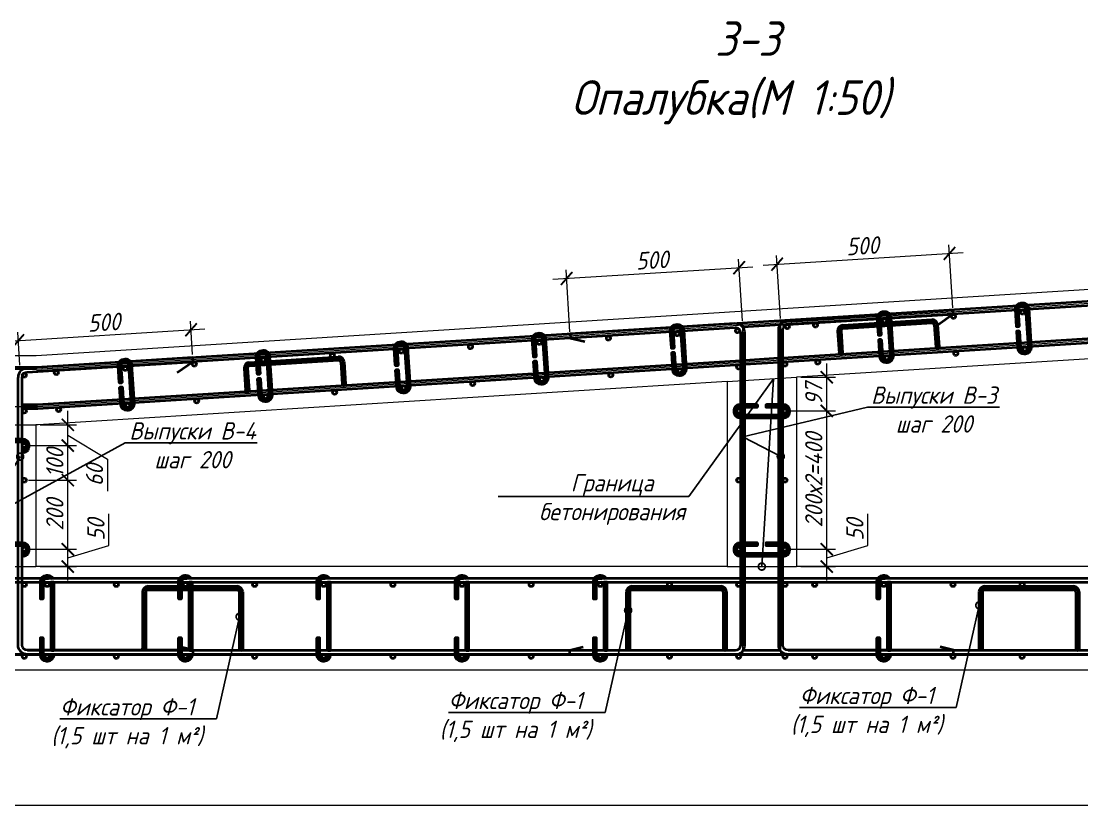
# Model space of a CAD drawing. Header units: millimetres. Extents: x 504091 to 2165846, y 135022 to 442887.
# Drawn here: x 1038949 to 1042017, y 185260 to 187553 of the extents above; entities that cross this region are included whole.
import ezdxf
from ezdxf import colors
from ezdxf.entities.mleader import LeaderData, LeaderLine
from ezdxf.math import Vec2, Vec3

# ---------------------------------------------------------------- set-up
doc = ezdxf.new("R2010")
doc.units = ezdxf.units.MM
doc.layers.get('Defpoints').update_dxf_attribs({"color": 255})
doc.layers.add('!Defpoints', color=255, linetype='Continuous', lineweight=5, plot=False)
for name, color, linetype, lineweight in [('Аннотация', 7, 'Continuous', 9), ('Арматура 12', 26, 'Continuous', 50), ('К_Арматура 8', 134, 'Continuous', 50), ('КР_Арматура 12', 174, 'Continuous', 40), ('Монолит тонкий', 204, 'Continuous', 9), ('ОПАЛУБКА', 32, 'Continuous', 30), ('Размер', 7, 'Continuous', 13), ('Размеры КР', 164, 'Continuous', 9)]:
    doc.layers.add(name, color=color, linetype=linetype, lineweight=lineweight)
doc.styles.add('GOST 2.304_new', font='isocpeur.ttf', dxfattribs={"width": 0.9, "oblique": 15})
doc.linetypes.add('зигзаг', pattern='A,0.00254,-5.08,[131,ltypeshp.shx,S=5.08,R=0,X=-5.08,Y=0],-10.16,[131,ltypeshp.shx,S=5.08,R=180,X=5.08,Y=0],-5.08', length=20.32254)
doc.dimstyles.new('SPDS 1_20', dxfattribs={"dimscale": 20, "dimtxt": 2.5, "dimasz": 1.77, "dimexe": 1.25, "dimexo": 0.625, "dimtad": 1, "dimdec": 0, "dimrnd": 0.001, "dimtxsty": 'GOST 2.304_new', "dimblk": 'ARCHTICK', "dimcen": 2.5, "dimdle": 2, "dimclrt": 256, "dimadec": 0, "dimazin": 2, "dimtfac": 0.75, "dimtdec": 0, "dimtmove": 1, "dimatfit": 3, "dimfxl": 0, "dimtolj": 1, "dimlwd": 9, "dimlwe": 9, "dimarcsym": 0})

# ---------------------------------------------------------------- blocks, each defined once
blk = doc.blocks.new('_ArchTick')
at = {"color": 0, "linetype": 'ByBlock', "const_width": 0.15}
blk.add_lwpolyline([(-0.5, -0.5), (0.5, 0.5)], dxfattribs=at)
blk = doc.blocks.new('*D1926')
at = {"layer": 'Defpoints', "color": 0, "lineweight": 20, "transparency": 16777216}
for p in [(1038251.5, 185637.5), (1046151.5, 185470.9), (1046151.5, 185285.4)]:
    blk.add_point(p, dxfattribs=at)
at = {"layer": 'Размеры КР', "color": 0, "lineweight": 9, "transparency": 16777216}
for p, q in [((1038251.5, 185625), (1038251.5, 185260.4)), ((1046151.5, 185458.4), (1046151.5, 185260.4)), ((1038211.5, 185285.4), (1046191.5, 185285.4))]:
    blk.add_line(p, q, dxfattribs=at)
at = {"layer": 'Размеры КР', "color": 0, "lineweight": 9, "transparency": 16777216, "xscale": 35.4, "yscale": 35.4, "zscale": 35.4, "rotation": 180}
blk.add_blockref('_ArchTick', (1038251.5, 185285.4), dxfattribs=at)
at = {"layer": 'Размеры КР', "color": 0, "lineweight": 9, "transparency": 16777216, "xscale": 35.4, "yscale": 35.4, "zscale": 35.4}
blk.add_blockref('_ArchTick', (1046151.5, 185285.4), dxfattribs=at)
at = {"layer": 'Размеры КР', "lineweight": 20, "transparency": 16777216, "insert": (1042201.5, 185322.9), "char_height": 50, "attachment_point": 5, "style": 'GOST 2.304_new'}
blk.add_mtext('\\A1;7900', dxfattribs=at)
blk = doc.blocks.new('_DotSmall')
at = {"color": 0, "linetype": 'ByBlock', "lineweight": 35, "const_width": 0.5}
blk.add_lwpolyline([(-0.0625, 0, 1), (0.0625, 0, 1)], format="xyb", close=True, dxfattribs=at)
blk = doc.blocks.new('*D1937')
at = {"layer": 'Defpoints', "color": 0, "lineweight": 20, "transparency": 16777216}
for p in [(1041025.9, 186839.9), (1041036.4, 186673.4), (1040537.3, 186642.2)]:
    blk.add_point(p, dxfattribs=at)
at = {"layer": 'Размеры КР', "color": 0, "lineweight": 9, "transparency": 16777216}
for p, q in [((1041035.6, 186685.9), (1041024.4, 186864.9)), ((1040487, 186806.2), (1041065.8, 186842.4)), ((1040536.6, 186654.6), (1040525.3, 186833.6))]:
    blk.add_line(p, q, dxfattribs=at)
at = {"layer": 'Размеры КР', "color": 0, "lineweight": 9, "transparency": 16777216, "xscale": 35.4, "yscale": 35.4, "zscale": 35.4}
for p, rotation in [((1041025.9, 186839.9), 3.586436136571501), ((1040526.9, 186808.7), 183.5864361365715)]:
    blk.add_blockref('_ArchTick', p, dxfattribs=dict(at, rotation=rotation))
at = {"layer": 'Размеры КР', "lineweight": 20, "transparency": 16777216, "insert": (1040774.1, 186861.7), "char_height": 50, "attachment_point": 5, "rotation": 3.5864, "style": 'GOST 2.304_new'}
blk.add_mtext('\\A1;500', dxfattribs=at)
blk = doc.blocks.new('*D1938')
at = {"layer": 'Defpoints', "color": 0, "lineweight": 20, "transparency": 16777216}
for p in [(1041634.4, 186881.1), (1041645, 186711.6), (1041146.4, 186680.3)]:
    blk.add_point(p, dxfattribs=at)
at = {"layer": 'Размеры КР', "color": 0, "lineweight": 9, "transparency": 16777216}
for p, q in [((1041644.2, 186724.1), (1041632.8, 186906.1)), ((1041095.8, 186847.4), (1041674.3, 186883.6)), ((1041145.6, 186692.8), (1041134.2, 186874.8))]:
    blk.add_line(p, q, dxfattribs=at)
at = {"layer": 'Размеры КР', "color": 0, "lineweight": 9, "transparency": 16777216, "xscale": 35.4, "yscale": 35.4, "zscale": 35.4}
for p, rotation in [((1041634.4, 186881.1), 3.586436137876712), ((1041135.7, 186849.9), 183.5864361378767)]:
    blk.add_blockref('_ArchTick', p, dxfattribs=dict(at, rotation=rotation))
at = {"layer": 'Размеры КР', "lineweight": 20, "transparency": 16777216, "insert": (1041382.7, 186902.9), "char_height": 50, "attachment_point": 5, "rotation": 3.5864, "style": 'GOST 2.304_new'}
blk.add_mtext('\\A1;500', dxfattribs=at)
blk = doc.blocks.new('*D1943')
at = {"layer": 'Defpoints', "color": 0, "lineweight": 20, "transparency": 16777216}
for p in [(1041158.4, 186025.4), (1041279.3, 186025.4), (1041191.4, 185975.4)]:
    blk.add_point(p, dxfattribs=at)
at = {"layer": 'Размеры КР', "color": 0, "lineweight": 9, "transparency": 16777216}
for p, q in [((1041398.1, 186036), (1041398.1, 186128.4)), ((1041279.3, 185935.4), (1041279.3, 186065.4)), ((1041279.3, 186000.4), (1041398.1, 186036)), ((1041170.9, 186025.4), (1041304.3, 186025.4)), ((1041203.9, 185975.4), (1041304.3, 185975.4))]:
    blk.add_line(p, q, dxfattribs=at)
at = {"layer": 'Размеры КР', "color": 0, "lineweight": 9, "transparency": 16777216, "xscale": 35.4, "yscale": 35.4, "zscale": 35.4}
for p, rotation in [((1041279.3, 186025.4), 90), ((1041279.3, 185975.4), 270)]:
    blk.add_blockref('_ArchTick', p, dxfattribs=dict(at, rotation=rotation))
at = {"layer": 'Размеры КР', "lineweight": 20, "transparency": 16777216, "insert": (1041360.6, 186082.2), "char_height": 50, "attachment_point": 5, "rotation": 90, "style": 'GOST 2.304_new'}
blk.add_mtext('\\A1;50', dxfattribs=at)
blk = doc.blocks.new('*D1944')
at = {"layer": 'Defpoints', "color": 0, "lineweight": 20, "transparency": 16777216}
for p in [(1041158.4, 186425.4), (1041279.3, 186425.4), (1041158.4, 186025.4)]:
    blk.add_point(p, dxfattribs=at)
at = {"layer": 'Размеры КР', "color": 0, "lineweight": 9, "transparency": 16777216}
for p, q in [((1041279.3, 185985.4), (1041279.3, 186465.4)), ((1041170.9, 186425.4), (1041304.3, 186425.4)), ((1041170.9, 186025.4), (1041304.3, 186025.4))]:
    blk.add_line(p, q, dxfattribs=at)
at = {"layer": 'Размеры КР', "color": 0, "lineweight": 9, "transparency": 16777216, "xscale": 35.4, "yscale": 35.4, "zscale": 35.4}
for p, rotation in [((1041279.3, 186425.4), 90), ((1041279.3, 186025.4), 270)]:
    blk.add_blockref('_ArchTick', p, dxfattribs=dict(at, rotation=rotation))
at = {"layer": 'Размеры КР', "lineweight": 20, "transparency": 16777216, "insert": (1041241.8, 186225.4), "char_height": 50, "attachment_point": 5, "rotation": 90, "style": 'GOST 2.304_new'}
blk.add_mtext('\\A1;200х2=400', dxfattribs=at)
blk = doc.blocks.new('*D1945')
at = {"layer": 'Defpoints', "color": 0, "lineweight": 20, "transparency": 16777216}
for p in [(1041191.4, 186522.8), (1041279.3, 186522.8), (1041158.4, 186425.4)]:
    blk.add_point(p, dxfattribs=at)
at = {"layer": 'Размеры КР', "color": 0, "lineweight": 9, "transparency": 16777216}
for p, q in [((1041279.3, 186385.4), (1041279.3, 186562.8)), ((1041203.9, 186522.8), (1041304.3, 186522.8)), ((1041170.9, 186425.4), (1041304.3, 186425.4))]:
    blk.add_line(p, q, dxfattribs=at)
at = {"layer": 'Размеры КР', "color": 0, "lineweight": 9, "transparency": 16777216, "xscale": 35.4, "yscale": 35.4, "zscale": 35.4}
for p, rotation in [((1041279.3, 186522.8), 90), ((1041279.3, 186425.4), 270)]:
    blk.add_blockref('_ArchTick', p, dxfattribs=dict(at, rotation=rotation))
at = {"layer": 'Размеры КР', "lineweight": 20, "transparency": 16777216, "insert": (1041241.8, 186474.1), "char_height": 50, "attachment_point": 5, "rotation": 90, "style": 'GOST 2.304_new'}
blk.add_mtext('\\A1;97', dxfattribs=at)
blk = doc.blocks.new('*D1946')
at = {"layer": 'Defpoints', "color": 0, "lineweight": 20, "transparency": 16777216}
for p in [(1038958.2, 186025.4), (1039084, 186025.4), (1038991.2, 185975.4)]:
    blk.add_point(p, dxfattribs=at)
at = {"layer": 'Размеры КР', "color": 0, "lineweight": 9, "transparency": 16777216}
for p, q in [((1039202.8, 186036), (1039202.8, 186128.4)), ((1039084, 185935.4), (1039084, 186065.4)), ((1039084, 186000.4), (1039202.8, 186036)), ((1038970.7, 186025.4), (1039109, 186025.4)), ((1039003.7, 185975.4), (1039109, 185975.4))]:
    blk.add_line(p, q, dxfattribs=at)
at = {"layer": 'Размеры КР', "color": 0, "lineweight": 9, "transparency": 16777216, "xscale": 35.4, "yscale": 35.4, "zscale": 35.4}
for p, rotation in [((1039084, 186025.4), 90), ((1039084, 185975.4), 270)]:
    blk.add_blockref('_ArchTick', p, dxfattribs=dict(at, rotation=rotation))
at = {"layer": 'Размеры КР', "lineweight": 20, "transparency": 16777216, "insert": (1039165.3, 186082.2), "char_height": 50, "attachment_point": 5, "rotation": 90, "style": 'GOST 2.304_new'}
blk.add_mtext('\\A1;50', dxfattribs=at)
blk = doc.blocks.new('*D1947')
at = {"layer": 'Defpoints', "color": 0, "lineweight": 20, "transparency": 16777216}
for p in [(1038958.2, 186225.4), (1039084, 186225.4), (1038958.2, 186025.4)]:
    blk.add_point(p, dxfattribs=at)
at = {"layer": 'Размеры КР', "color": 0, "lineweight": 9, "transparency": 16777216}
for p, q in [((1039084, 185985.4), (1039084, 186265.4)), ((1038970.7, 186225.4), (1039109, 186225.4)), ((1038970.7, 186025.4), (1039109, 186025.4))]:
    blk.add_line(p, q, dxfattribs=at)
at = {"layer": 'Размеры КР', "color": 0, "lineweight": 9, "transparency": 16777216, "xscale": 35.4, "yscale": 35.4, "zscale": 35.4}
for p, rotation in [((1039084, 186225.4), 90), ((1039084, 186025.4), 270)]:
    blk.add_blockref('_ArchTick', p, dxfattribs=dict(at, rotation=rotation))
at = {"layer": 'Размеры КР', "lineweight": 20, "transparency": 16777216, "insert": (1039046.5, 186125.4), "char_height": 50, "attachment_point": 5, "rotation": 90, "style": 'GOST 2.304_new'}
blk.add_mtext('\\A1;200', dxfattribs=at)
blk = doc.blocks.new('*D1948')
at = {"layer": 'Defpoints', "color": 0, "lineweight": 20, "transparency": 16777216}
for p in [(1038958.2, 186325.4), (1039084, 186325.4), (1038958.2, 186225.4)]:
    blk.add_point(p, dxfattribs=at)
at = {"layer": 'Размеры КР', "color": 0, "lineweight": 9, "transparency": 16777216}
for p, q in [((1039084, 186185.4), (1039084, 186365.4)), ((1038970.7, 186325.4), (1039109, 186325.4)), ((1038970.7, 186225.4), (1039109, 186225.4))]:
    blk.add_line(p, q, dxfattribs=at)
at = {"layer": 'Размеры КР', "color": 0, "lineweight": 9, "transparency": 16777216, "xscale": 35.4, "yscale": 35.4, "zscale": 35.4}
for p, rotation in [((1039084, 186325.4), 90), ((1039084, 186225.4), 270)]:
    blk.add_blockref('_ArchTick', p, dxfattribs=dict(at, rotation=rotation))
at = {"layer": 'Размеры КР', "lineweight": 20, "transparency": 16777216, "insert": (1039046.5, 186275.4), "char_height": 50, "attachment_point": 5, "rotation": 90, "style": 'GOST 2.304_new'}
blk.add_mtext('\\A1;100', dxfattribs=at)
blk = doc.blocks.new('*D1949')
at = {"layer": 'Defpoints', "color": 0, "lineweight": 20, "transparency": 16777216}
for p in [(1038991.2, 186385.4), (1039084, 186385.4), (1038958.2, 186325.4)]:
    blk.add_point(p, dxfattribs=at)
at = {"layer": 'Размеры КР', "color": 0, "lineweight": 9, "transparency": 16777216}
for p, q in [((1039084, 186285.4), (1039084, 186425.4)), ((1039003.7, 186385.4), (1039109, 186385.4)), ((1039084, 186355.4), (1039198.7, 186286.1)), ((1038970.7, 186325.4), (1039109, 186325.4)), ((1039198.7, 186286.1), (1039198.7, 186193.7))]:
    blk.add_line(p, q, dxfattribs=at)
at = {"layer": 'Размеры КР', "color": 0, "lineweight": 9, "transparency": 16777216, "xscale": 35.4, "yscale": 35.4, "zscale": 35.4}
for p, rotation in [((1039084, 186385.4), 90), ((1039084, 186325.4), 270)]:
    blk.add_blockref('_ArchTick', p, dxfattribs=dict(at, rotation=rotation))
at = {"layer": 'Размеры КР', "lineweight": 20, "transparency": 16777216, "insert": (1039161.2, 186239.9), "char_height": 50, "attachment_point": 5, "rotation": 90, "style": 'GOST 2.304_new'}
blk.add_mtext('\\A1;60', dxfattribs=at)
blk = doc.blocks.new('A$C433aea4c')
at = {"layer": 'К_Арматура 8', "ltscale": 40}
for p, q in [((98.2, 40.5), (356.2, 40.5)), ((98.2, 32.5), (356.2, 32.5)), ((83.2, 25.5), (83.2, -139.5)), ((91.2, 25.5), (91.2, -139.5)), ((363.2, 25.5), (363.2, -139.5)), ((371.2, 25.5), (371.2, -139.5))]:
    blk.add_line(p, q, dxfattribs=at)
blk.add_circle((87.2, -139.5), 4, dxfattribs=at)
for centre, radius, start, end in [((98.2, 25.5), 15, 90, 180), ((98.2, 25.5), 7, 90, 180), ((356.2, 25.5), 15, 0, 90), ((356.2, 25.5), 7, 0, 90), ((367.2, -139.5), 4, 180, 0)]:
    blk.add_arc(centre, radius, start, end, dxfattribs=at)
blk = doc.blocks.new('*D1954')
at = {"layer": 'Defpoints', "color": 0, "lineweight": 20, "transparency": 16777216}
for p in [(1039440.5, 186660.1), (1039445.7, 186576.7), (1038946.2, 186545.4)]:
    blk.add_point(p, dxfattribs=at)
at = {"layer": 'Размеры КР', "color": 0, "lineweight": 9, "transparency": 16777216}
for p, q in [((1039444.9, 186589.2), (1039438.9, 186685)), ((1038901.1, 186626.3), (1039480.4, 186662.6)), ((1038945.5, 186557.9), (1038939.5, 186653.7))]:
    blk.add_line(p, q, dxfattribs=at)
at = {"layer": 'Размеры КР', "color": 0, "lineweight": 9, "transparency": 16777216, "xscale": 35.4, "yscale": 35.4, "zscale": 35.4}
for p, rotation in [((1039440.5, 186660.1), 3.586436137885554), ((1038941, 186628.8), 183.5864361378856)]:
    blk.add_blockref('_ArchTick', p, dxfattribs=dict(at, rotation=rotation))
at = {"layer": 'Размеры КР', "lineweight": 20, "transparency": 16777216, "insert": (1039188.4, 186681.8), "char_height": 50, "attachment_point": 5, "rotation": 3.5864, "style": 'GOST 2.304_new'}
blk.add_mtext('\\A1;500', dxfattribs=at)
blk = doc.blocks.new('A$Ce55ac447')
at = {"layer": 'К_Арматура 8', "ltscale": 40}
for p, q in [((-7.2, 21.1), (250.3, 37.5)), ((-21.2, 5.1), (-17, -59.1)), ((-13.2, 5.6), (-9, -58.6)), ((-6.7, 13.1), (250.8, 29.5)), ((258.2, 23), (262.4, -41.2)), ((266.2, 23.5), (270.4, -40.7))]:
    blk.add_line(p, q, dxfattribs=at)
blk.add_circle((-13, -58.8), 4, dxfattribs=at)
for centre, radius, start, end in [((251.2, 22.6), 15, 3.6597, 93.6597), ((-6.3, 6.1), 15, 93.6597, 183.6597), ((-6.3, 6.1), 7, 93.6597, 183.6597), ((251.2, 22.6), 7, 3.6597, 93.6597), ((266.4, -40.9), 4, 183.6597, 3.6597)]:
    blk.add_arc(centre, radius, start, end, dxfattribs=at)

msp = doc.modelspace()

# ---------------------------------------------------------------- linework, layer by layer
at = {"layer": '!Defpoints', "lineweight": 20}
for p, q in [((1046013.8624, 186985.4174), (1038993.4328, 186545.3979)), ((1046011.3603, 186877.0486), (1038996.814, 186437.3979)), ((1038993.4328, 186545.3979), (1037211.2412, 186545.3979)), ((1038996.814, 186437.3979), (1037211.2412, 186437.3979))]:
    msp.add_line(p, q, dxfattribs=at)
for points in [[(1041036.3603, 185721.3877), (1041036.3603, 186679.4543)], [(1041146.3603, 185721.3877), (1041146.3603, 186686.3487)]]:
    msp.add_lwpolyline(points, dxfattribs=at)
at = {"layer": 'Арматура 12', "lineweight": 53, "ltscale": 20}
for points in [[(1041856.5451, 186721.1063, 0.410693838), (1041845.4093, 186730.7224), (1041841.5716, 186730.4819, 0.414213562), (1041831.749, 186719.3456), (1041834.8088, 186670.5258), (1041828.8206, 186670.1505), (1041825.7607, 186718.9703, -0.414213562), (1041841.1963, 186736.4701), (1041845.034, 186736.7107, -0.420495668), (1041862.5687, 186720.9189, -0.420495668)], [(1041457.3285, 186696.0846, 0.410693838), (1041446.1927, 186705.7007), (1041442.355, 186705.4602, 0.414213562), (1041432.5323, 186694.3239), (1041435.5922, 186645.5041), (1041429.604, 186645.1288), (1041426.5441, 186693.9486, -0.414213562), (1041441.9796, 186711.4484), (1041445.8174, 186711.689, -0.420495668), (1041463.352, 186695.8972, -0.420495668)], [(1040858.5036, 186658.552, 0.410693838), (1040847.3678, 186668.1682), (1040843.53, 186667.9276, 0.414213562), (1040833.7074, 186656.7914), (1040836.7673, 186607.9716), (1040830.779, 186607.5962), (1040827.7192, 186656.416, -0.414213562), (1040843.1547, 186673.9159), (1040846.9924, 186674.1564, -0.420495668), (1040864.5271, 186658.3647, -0.420495668)], [(1040459.287, 186633.5303, 0.410693838), (1040448.1511, 186643.1465), (1040444.3134, 186642.9059, 0.414213562), (1040434.4908, 186631.7697), (1040437.5507, 186582.9499), (1040431.5624, 186582.5745), (1040428.5025, 186631.3943, -0.414213562), (1040443.9381, 186648.8942), (1040447.7758, 186649.1347, -0.420495668), (1040465.3105, 186633.343, -0.420495668)], [(1041869.457, 186611.0166), (1041869.5669, 186609.2639, -0.414213562), (1041854.1313, 186591.7641), (1041850.2936, 186591.5236, -0.414213562), (1041832.7937, 186606.9591), (1041829.733, 186655.7932), (1041835.7212, 186656.1685), (1041838.782, 186607.3344, 0.414213562), (1041849.9183, 186597.5118), (1041853.756, 186597.7524, 0.414213562), (1041863.5786, 186608.8886), (1041863.4688, 186610.6413)], [(1040060.0703, 186608.5086, 0.410693838), (1040048.9345, 186618.1248), (1040045.0968, 186617.8842, 0.414213562), (1040035.2742, 186606.748), (1040038.334, 186557.9282), (1040032.3458, 186557.5528), (1040029.2859, 186606.3726, -0.414213562), (1040044.7214, 186623.8725), (1040048.5592, 186624.113, -0.420495668), (1040066.0938, 186608.3213, -0.420495668)], [(1041470.2404, 186585.9949), (1041470.3502, 186584.2422, -0.414213562), (1041454.9147, 186566.7424), (1041451.077, 186566.5019, -0.414213562), (1041433.5771, 186581.9374), (1041430.5163, 186630.7715), (1041436.5046, 186631.1468), (1041439.5654, 186582.3127, 0.414213562), (1041450.7016, 186572.4901), (1041454.5394, 186572.7307, 0.414213562), (1041464.362, 186583.8669), (1041464.2521, 186585.6196)], [(1039660.8537, 186583.4869, 0.410693838), (1039649.7179, 186593.1031), (1039645.8801, 186592.8625, 0.414213562), (1039636.0575, 186581.7263), (1039639.1174, 186532.9065), (1039633.1292, 186532.5311), (1039630.0693, 186581.3509, -0.414213562), (1039645.5048, 186598.8508), (1039649.3426, 186599.0913, -0.420495668), (1039666.8772, 186583.2996, -0.420495668)], [(1040871.4154, 186548.4624), (1040871.5253, 186546.7097, -0.414213562), (1040856.0898, 186529.2099), (1040852.252, 186528.9693, -0.414213562), (1040834.7522, 186544.4049), (1040831.6914, 186593.2389), (1040837.6797, 186593.6143), (1040840.7404, 186544.7802, 0.414213562), (1040851.8767, 186534.9576), (1040855.7144, 186535.1981, 0.414213562), (1040865.5371, 186546.3344), (1040865.4272, 186548.0871)], [(1039261.6371, 186558.4652, 0.410693838), (1039250.5013, 186568.0814), (1039246.6635, 186567.8408, 0.414213562), (1039236.8409, 186556.7046), (1039239.9008, 186507.8848), (1039233.9125, 186507.5094), (1039230.8527, 186556.3292, -0.414213562), (1039246.2882, 186573.8291), (1039250.1259, 186574.0696, -0.420495668), (1039267.6606, 186558.2779, -0.420495668)], [(1040472.1988, 186523.4407), (1040472.3087, 186521.688, -0.414213562), (1040456.8731, 186504.1882), (1040453.0354, 186503.9476, -0.414213562), (1040435.5356, 186519.3832), (1040432.4748, 186568.2172), (1040438.463, 186568.5926), (1040441.5238, 186519.7585, 0.414213562), (1040452.6601, 186509.9359), (1040456.4978, 186510.1764, 0.414213562), (1040466.3204, 186521.3127), (1040466.2106, 186523.0654)], [(1040072.9822, 186498.419), (1040073.092, 186496.6663, -0.414213562), (1040057.6565, 186479.1665), (1040053.8188, 186478.9259, -0.414213562), (1040036.3189, 186494.3615), (1040033.2582, 186543.1955), (1040039.2464, 186543.5709), (1040042.3072, 186494.7368, 0.414213562), (1040053.4434, 186484.9142), (1040057.2812, 186485.1547, 0.414213562), (1040067.1038, 186496.291), (1040066.9939, 186498.0437)], [(1039274.5489, 186448.3756), (1039274.6588, 186446.6229, -0.414213562), (1039259.2233, 186429.1231), (1039255.3855, 186428.8825, -0.414213562), (1039237.8857, 186444.3181), (1039234.8249, 186493.1521), (1039240.8132, 186493.5275), (1039243.8739, 186444.6934, 0.414213562), (1039255.0102, 186434.8708), (1039258.8479, 186435.1113, 0.414213562), (1039268.6705, 186446.2476), (1039268.5607, 186448.0003)], [(1039673.7656, 186473.3973), (1039673.8754, 186471.6446, -0.414213562), (1039658.4399, 186454.1448), (1039654.6021, 186453.9042, -0.414213562), (1039637.1023, 186469.3398), (1039634.0415, 186518.1738), (1039640.0298, 186518.5492), (1039643.0906, 186469.7151, 0.414213562), (1039654.2268, 186459.8925), (1039658.0646, 186460.133, 0.414213562), (1039667.8872, 186471.2693), (1039667.7773, 186473.022)], [(1041030.3603, 186406.3332), (1041028.8603, 186406.3332, -0.414213562), (1041012.3603, 186422.8332), (1041012.3603, 186426.6785, -0.414213562), (1041028.8603, 186443.1785), (1041077.7902, 186443.1785), (1041077.7902, 186437.1785), (1041028.8603, 186437.1785, 0.414213562), (1041018.3603, 186426.6785), (1041018.3603, 186422.8332, 0.414213562), (1041028.8603, 186412.3332), (1041030.3603, 186412.3332)], [(1041152.3603, 186412.4389, 0.460305877), (1041164.3603, 186422.8332), (1041164.3603, 186426.6785, 0.414213562), (1041153.8603, 186437.1785), (1041104.9447, 186437.1785), (1041104.9447, 186443.1785), (1041153.8603, 186443.1785, -0.414213562), (1041170.3603, 186426.6785), (1041170.3603, 186422.8332, -0.441038441), (1041152.3603, 186406.3845, -0.242110317)], [(1038952.2412, 186312.4389, 0.460305877), (1038964.2412, 186322.8332), (1038964.2412, 186326.6785, 0.414213562), (1038953.7412, 186337.1785), (1038904.8256, 186337.1785), (1038904.8256, 186343.1785), (1038953.7412, 186343.1785, -0.414213562), (1038970.2412, 186326.6785), (1038970.2412, 186322.8332, -0.441038441), (1038952.2412, 186306.3845, -0.242110317)], [(1038952.2412, 186012.4389, 0.460305877), (1038964.2412, 186022.8332), (1038964.2412, 186026.6785, 0.414213562), (1038953.7412, 186037.1785), (1038904.8256, 186037.1785), (1038904.8256, 186043.1785), (1038953.7412, 186043.1785, -0.414213562), (1038970.2412, 186026.6785), (1038970.2412, 186022.8332, -0.441038441), (1038952.2412, 186006.3845, -0.242110317)], [(1041030.3603, 186006.3332), (1041028.8603, 186006.3332, -0.414213562), (1041012.3603, 186022.8332), (1041012.3603, 186026.6785, -0.414213562), (1041028.8603, 186043.1785), (1041077.7902, 186043.1785), (1041077.7902, 186037.1785), (1041028.8603, 186037.1785, 0.414213562), (1041018.3603, 186026.6785), (1041018.3603, 186022.8332, 0.414213562), (1041028.8603, 186012.3332), (1041030.3603, 186012.3332)], [(1041152.3603, 186012.4389, 0.460305877), (1041164.3603, 186022.8332), (1041164.3603, 186026.6785, 0.414213562), (1041153.8603, 186037.1785), (1041104.9447, 186037.1785), (1041104.9447, 186043.1785), (1041153.8603, 186043.1785, -0.414213562), (1041170.3603, 186026.6785), (1041170.3603, 186022.8332, -0.441038441), (1041152.3603, 186006.3845, -0.242110317)], [(1039030.1853, 185941.3927, 0.106610568), (1039025.8731, 185942.2966), (1039022.0278, 185942.2966, 0.414213562), (1039011.5278, 185931.7966), (1039011.5278, 185882.8809), (1039005.5278, 185882.8809), (1039005.5278, 185931.7966, -0.414213562), (1039022.0278, 185948.2966), (1039025.8731, 185948.2966, -0.242110317), (1039039.3067, 185941.3927, -0.242110317)], [(1039430.1853, 185941.3927, 0.106610568), (1039425.8731, 185942.2966), (1039422.0278, 185942.2966, 0.414213562), (1039411.5278, 185931.7966), (1039411.5278, 185882.8809), (1039405.5278, 185882.8809), (1039405.5278, 185931.7966, -0.414213562), (1039422.0278, 185948.2966), (1039425.8731, 185948.2966, -0.242110317), (1039439.3067, 185941.3927, -0.242110317)], [(1039830.1853, 185941.3927, 0.106610568), (1039825.8731, 185942.2966), (1039822.0278, 185942.2966, 0.414213562), (1039811.5278, 185931.7966), (1039811.5278, 185882.8809), (1039805.5278, 185882.8809), (1039805.5278, 185931.7966, -0.414213562), (1039822.0278, 185948.2966), (1039825.8731, 185948.2966, -0.242110317), (1039839.3067, 185941.3927, -0.242110317)], [(1040230.1853, 185941.3927, 0.106610568), (1040225.8731, 185942.2966), (1040222.0278, 185942.2966, 0.414213562), (1040211.5278, 185931.7966), (1040211.5278, 185882.8809), (1040205.5278, 185882.8809), (1040205.5278, 185931.7966, -0.414213562), (1040222.0278, 185948.2966), (1040225.8731, 185948.2966, -0.242110317), (1040239.3067, 185941.3927, -0.242110317)], [(1040630.1853, 185941.3927, 0.106610568), (1040625.8731, 185942.2966), (1040622.0278, 185942.2966, 0.414213562), (1040611.5278, 185931.7966), (1040611.5278, 185882.8809), (1040605.5278, 185882.8809), (1040605.5278, 185931.7966, -0.414213562), (1040622.0278, 185948.2966), (1040625.8731, 185948.2966, -0.242110317), (1040639.3067, 185941.3927, -0.242110317)], [(1041450.1788, 185941.3877, 0.106610568), (1041445.8665, 185942.2916), (1041442.0213, 185942.2916, 0.414213562), (1041431.5213, 185931.7916), (1041431.5213, 185882.8759), (1041425.5213, 185882.8759), (1041425.5213, 185931.7916, -0.414213562), (1041442.0213, 185948.2916), (1041445.8665, 185948.2916, -0.242110317), (1041459.3002, 185941.3877, -0.242110317)], [(1039042.3731, 185721.3927), (1039042.3731, 185719.6366, -0.414213562), (1039025.8731, 185703.1366), (1039022.0278, 185703.1366, -0.414213562), (1039005.5278, 185719.6366), (1039005.5278, 185768.5664), (1039011.5278, 185768.5664), (1039011.5278, 185719.6366, 0.414213562), (1039022.0278, 185709.1366), (1039025.8731, 185709.1366, 0.414213562), (1039036.3731, 185719.6366), (1039036.3731, 185721.3927)], [(1039442.3731, 185721.3927), (1039442.3731, 185719.6366, -0.414213562), (1039425.8731, 185703.1366), (1039422.0278, 185703.1366, -0.414213562), (1039405.5278, 185719.6366), (1039405.5278, 185768.5664), (1039411.5278, 185768.5664), (1039411.5278, 185719.6366, 0.414213562), (1039422.0278, 185709.1366), (1039425.8731, 185709.1366, 0.414213562), (1039436.3731, 185719.6366), (1039436.3731, 185721.3927)], [(1039842.3731, 185721.3927), (1039842.3731, 185719.6366, -0.414213562), (1039825.8731, 185703.1366), (1039822.0278, 185703.1366, -0.414213562), (1039805.5278, 185719.6366), (1039805.5278, 185768.5664), (1039811.5278, 185768.5664), (1039811.5278, 185719.6366, 0.414213562), (1039822.0278, 185709.1366), (1039825.8731, 185709.1366, 0.414213562), (1039836.3731, 185719.6366), (1039836.3731, 185721.3927)], [(1040242.3731, 185721.3927), (1040242.3731, 185719.6366, -0.414213562), (1040225.8731, 185703.1366), (1040222.0278, 185703.1366, -0.414213562), (1040205.5278, 185719.6366), (1040205.5278, 185768.5664), (1040211.5278, 185768.5664), (1040211.5278, 185719.6366, 0.414213562), (1040222.0278, 185709.1366), (1040225.8731, 185709.1366, 0.414213562), (1040236.3731, 185719.6366), (1040236.3731, 185721.3927)], [(1040642.3731, 185721.3927), (1040642.3731, 185719.6366, -0.414213562), (1040625.8731, 185703.1366), (1040622.0278, 185703.1366, -0.414213562), (1040605.5278, 185719.6366), (1040605.5278, 185768.5664), (1040611.5278, 185768.5664), (1040611.5278, 185719.6366, 0.414213562), (1040622.0278, 185709.1366), (1040625.8731, 185709.1366, 0.414213562), (1040636.3731, 185719.6366), (1040636.3731, 185721.3927)], [(1041462.3665, 185721.3877), (1041462.3665, 185719.6316, -0.414213562), (1041445.8665, 185703.1316), (1041442.0213, 185703.1316, -0.414213562), (1041425.5213, 185719.6316), (1041425.5213, 185768.5614), (1041431.5213, 185768.5614), (1041431.5213, 185719.6316, 0.414213562), (1041442.0213, 185709.1316), (1041445.8665, 185709.1316, 0.414213562), (1041456.3665, 185719.6316), (1041456.3665, 185721.3877)]]:
    msp.add_lwpolyline(points, format="xyb", dxfattribs=at)
for points in [[(1041863.5786, 186608.8886), (1041856.5451, 186721.1063)], [(1041862.5252, 186721.6124), (1041869.5669, 186609.2639)], [(1041464.362, 186583.8669), (1041457.3285, 186696.0846)], [(1041463.3086, 186696.5907), (1041470.3502, 186584.2422)], [(1040865.5371, 186546.3344), (1040858.5036, 186658.552)], [(1040864.4836, 186659.0582), (1040871.5253, 186546.7097)], [(1040466.3204, 186521.3127), (1040459.287, 186633.5303)], [(1040465.267, 186634.0365), (1040472.3087, 186521.688)], [(1039667.8872, 186471.2693), (1039660.8537, 186583.4869)], [(1039666.8338, 186583.9931), (1039673.8754, 186471.6446)], [(1040067.1038, 186496.291), (1040060.0703, 186608.5086)], [(1040066.0504, 186609.0148), (1040073.092, 186496.6663)], [(1039268.6705, 186446.2476), (1039261.6371, 186558.4652)], [(1039267.6171, 186558.9714), (1039274.6588, 186446.6229)]]:
    msp.add_lwpolyline(points, dxfattribs=at)
for points in [[(1041042.3603, 186412.3332), (1041140.3603, 186412.3332), (1041140.3603, 186406.3332), (1041042.3603, 186406.3332)], [(1041042.3603, 186012.3332), (1041140.3603, 186012.3332), (1041140.3603, 186006.3332), (1041042.3603, 186006.3332)], [(1039036.3731, 185733.3927), (1039036.3731, 185929.3927), (1039042.3731, 185929.3927), (1039042.3731, 185733.3927)], [(1039436.3731, 185733.3927), (1039436.3731, 185929.3927), (1039442.3731, 185929.3927), (1039442.3731, 185733.3927)], [(1039836.3731, 185733.3927), (1039836.3731, 185929.3927), (1039842.3731, 185929.3927), (1039842.3731, 185733.3927)], [(1040236.3731, 185733.3927), (1040236.3731, 185929.3927), (1040242.3731, 185929.3927), (1040242.3731, 185733.3927)], [(1040636.3731, 185733.3927), (1040636.3731, 185929.3927), (1040642.3731, 185929.3927), (1040642.3731, 185733.3927)], [(1041456.3665, 185733.3877), (1041456.3665, 185929.3877), (1041462.3665, 185929.3877), (1041462.3665, 185733.3877)]]:
    msp.add_lwpolyline(points, close=True, dxfattribs=at)
at = {"layer": 'КР_Арматура 12', "ltscale": 12}
for p, q in [((1045990.6488, 186989.9742), (1038993.2449, 186551.3979)), ((1043634.4556, 186830.2715), (1041036.8616, 186667.4621)), ((1043634.4556, 186830.2715), (1041036.8616, 186667.4621)), ((1043650.394, 186735.0821), (1041152.3603, 186578.5129)), ((1041645.3622, 186705.6011), (1041600.7748, 186673.9071)), ((1041645.3622, 186705.6011), (1041644.6116, 186717.5776)), ((1041014.4556, 186666.0578), (1038993.6206, 186539.3979)), ((1041014.4556, 186666.0578), (1038993.9956, 186539.4214)), ((1040536.9697, 186648.154), (1040537.7203, 186636.1775)), ((1040537.7203, 186636.1775), (1040579.6073, 186626.4601)), ((1041030.394, 186570.8684), (1038996.6261, 186443.3979)), ((1039446.2412, 186567.7931), (1039400.6557, 186536.0366)), ((1041140.3603, 186577.7607), (1041042.391, 186571.6203)), ((1038993.2449, 186551.3979), (1037211.2412, 186551.3979)), ((1038993.6206, 186539.3979), (1038993.2011, 186539.3979)), ((1038996.6261, 186443.3979), (1038952.2412, 186443.3979)), ((1041030.3675, 185941.3877), (1037122.6409, 185941.3877)), ((1041140.3603, 185941.3877), (1041042.3675, 185941.3877)), ((1045991.3603, 185941.3877), (1041152.3603, 185941.3877)), ((1041030.367, 185929.3877), (1037116.4028, 185929.3877)), ((1041140.3603, 185929.3877), (1041042.367, 185929.3877)), ((1045991.3603, 185929.3877), (1041152.3603, 185929.3877)), ((1039446.2412, 185733.3877), (1039407.6634, 185743.6514)), ((1040536.3603, 185733.3877), (1040574.9381, 185743.6514)), ((1041646.3603, 185733.3877), (1041607.7824, 185743.6514)), ((1045991.3603, 185721.3877), (1037116.4028, 185721.3877))]:
    msp.add_line(p, q, dxfattribs=at)
for points in [[(1041140.3603, 186660.612, -0.395996471), (1041165.6713, 186687.5591), (1041645.6096, 186717.6402)], [(1041152.3603, 186660.612, -0.395996471), (1041166.422, 186675.5826), (1041646.3603, 186705.6637)], [(1041042.394, 186541.943), (1041042.394, 186651.0872, 0.432668378), (1041013.705, 186678.0343), (1040536.9697, 186648.154)], [(1040536.3603, 185733.3877), (1041015.3603, 185733.3877, 0.414213562), (1041030.3603, 185748.3877), (1041030.394, 186651.0872)], [(1041030.394, 186541.1909), (1041030.394, 186651.0872, 0.432668378), (1041014.4556, 186666.0578), (1040537.7203, 186636.1775)], [(1041015.3607, 185721.3877, 0.414208834), (1041042.3603, 185748.3877), (1041042.394, 186651.0872)], [(1041167.3598, 185721.3877, -0.414208834), (1041140.3603, 185748.3877), (1041140.3603, 186660.6121)], [(1041646.3603, 185721.3877), (1041167.3603, 185721.3877, -0.414213562), (1041140.3603, 185748.3877), (1041140.3603, 186660.6121)], [(1041646.3603, 185733.3877), (1041167.3603, 185733.3877, -0.414213562), (1041152.3603, 185748.3877), (1041152.3603, 186660.6121)], [(1038952.2412, 186522.7414, -0.395996471), (1038966.3029, 186537.712), (1039446.2412, 186567.7931), (1039445.4906, 186579.7696), (1038965.5522, 186549.6885, 0.395996471), (1038940.2412, 186522.7414, -0.395996471)], [(1038967.2408, 185721.3877, -0.414208834), (1038940.2412, 185748.3877), (1038940.2412, 186522.7414)], [(1039446.2412, 185721.3877), (1038967.2412, 185721.3877, -0.414213562), (1038940.2412, 185748.3877), (1038940.2412, 186522.7414)], [(1039446.2412, 185733.3877), (1038967.2412, 185733.3877, -0.414213562), (1038952.2412, 185748.3877), (1038952.2412, 186522.7414)], [(1037520.2097, 185721.3877), (1045835.3603, 185721.3877, 0.000004021), (1045835.3607, 185721.3877, 0.000004021)]]:
    msp.add_lwpolyline(points, format="xyb", dxfattribs=at)
for points in [[(1043650.394, 186723.0586), (1041152.3603, 186566.4893)], [(1041030.3603, 185748.3876), (1041030.394, 186651.0872)], [(1041042.3603, 185748.3875), (1041042.394, 186651.0872)], [(1041030.394, 186558.8448), (1038997.0018, 186431.3979), (1038952.2412, 186431.3979)], [(1041140.3603, 186565.7372), (1041042.3905, 186559.5968)], [(1038967.2412, 185733.3877), (1041015.3603, 185733.3877)], [(1039446.2412, 185721.3877), (1039446.2412, 185733.3877)], [(1040536.3603, 185721.3877), (1040536.3603, 185733.3877)], [(1041037.8102, 185733.3877), (1041144.9103, 185733.3877)], [(1041167.3603, 185733.3877), (1043635.3603, 185733.3877)], [(1041646.3603, 185721.3877), (1041646.3603, 185733.3877)]]:
    msp.add_lwpolyline(points, dxfattribs=at)
for centre in [(1041845.5037, 186711.153), (1041165.2225, 186669.2331), (1041246.6787, 186673.6204), (1041446.2871, 186686.1313), (1041645.8954, 186698.6421), (1040847.4621, 186648.5987), (1041021.1532, 186657.2858), (1040248.6372, 186611.0662), (1040448.2455, 186623.577), (1040647.8538, 186636.0879), (1039849.4206, 186586.0445), (1040049.0289, 186598.5553), (1041452.9817, 186579.32), (1041652.59, 186591.8309), (1041852.1983, 186604.3417), (1039250.5956, 186548.5119), (1039450.2039, 186561.0228), (1039649.8122, 186573.5336), (1041024.3611, 186552.4667), (1041158.31, 186560.8622), (1041253.3734, 186566.8092), (1038958.2216, 186528.9737), (1039050.9873, 186536.0011), (1040454.9401, 186516.7658), (1040654.5484, 186529.2766), (1040854.1567, 186541.7875), (1040055.7235, 186491.7441), (1040255.3318, 186504.2549), (1039456.8985, 186454.2115), (1039656.5069, 186466.7224), (1039856.1152, 186479.2332), (1038958.2216, 186425.3979), (1039057.6819, 186429.1898), (1039257.2902, 186441.7007), (1041024.3603, 186425.3979), (1041158.3603, 186425.3979), (1038958.2412, 186325.3979), (1038958.2412, 186225.3979), (1041024.3603, 186225.3979), (1041158.3603, 186225.3979), (1038958.2412, 186025.3979), (1041024.3603, 186025.3979), (1041158.3603, 186025.3979), (1038958.2412, 185923.3927), (1039024.3668, 185923.3927), (1039224.3668, 185923.3927), (1039424.3668, 185923.3927), (1039624.3668, 185923.3927), (1039824.3668, 185923.3927), (1040024.3668, 185923.3927), (1040224.3668, 185923.3927), (1040424.3668, 185923.3927), (1040624.3668, 185923.3927), (1040824.3668, 185923.3927), (1041024.3668, 185923.3927), (1041158.3603, 185923.3877), (1041244.3603, 185923.3877), (1041444.3603, 185923.3877), (1041644.3603, 185923.3877), (1041844.3603, 185923.3877), (1038958.2412, 185715.3927), (1039024.3668, 185715.3927), (1039224.3668, 185715.3927), (1039424.3668, 185715.3927), (1039624.3668, 185715.3927), (1039824.3668, 185715.3927), (1040024.3668, 185715.3927), (1040224.3668, 185715.3927), (1040424.3668, 185715.3927), (1040624.3668, 185715.3927), (1040824.3668, 185715.3927), (1041024.3668, 185715.3927), (1041158.3603, 185715.3877), (1041244.3603, 185715.3877), (1041444.3603, 185715.3877), (1041644.3603, 185715.3877), (1041844.3603, 185715.3877)]:
    msp.add_circle(centre, 6, dxfattribs=at)
at = {"layer": 'Монолит тонкий', "lineweight": 15, "ltscale": 100}
for p, q in [((1046011.3603, 187025.3391), (1038992.1804, 186585.3979)), ((1043611.3603, 186674.5218), (1041191.3603, 186522.8435)), ((1038992.1804, 186585.3979), (1037191.2412, 186585.3979)), ((1041191.3603, 186522.8435), (1041191.3603, 185975.3979)), ((1040991.3603, 186510.3081), (1038998.442, 186385.3979)), ((1040991.3603, 186510.3081), (1040991.3603, 185975.3979)), ((1038998.442, 186385.3979), (1038991.2412, 186385.3979)), ((1038991.2412, 186385.3979), (1038991.2412, 185975.3979)), ((1040991.3603, 185975.3979), (1038991.2412, 185975.3979)), ((1043611.3603, 185975.3979), (1041191.3603, 185975.3979)), ((1046011.3603, 185675.3979), (1036891.2412, 185675.3979))]:
    msp.add_line(p, q, dxfattribs=at)
at = {"layer": 'Размеры КР', "linetype": 'зигзаг', "lineweight": 20}
for p, q in [((1040991.3603, 186510.3081), (1041191.3603, 186522.8435)), ((1038791.2412, 186385.3979), (1038991.2412, 186385.3979)), ((1038791.2412, 185975.3979), (1038991.2412, 185975.3979)), ((1040991.3603, 185975.3979), (1041191.3603, 185975.3979))]:
    msp.add_line(p, q, dxfattribs=at)
at = {"layer": 'Размеры КР', "lineweight": 20}
msp.add_line((1037525.4349, 185721.3877), (1045862.3603, 185721.3877), dxfattribs=at)

# ---------------------------------------------------------------- block references
at = {"layer": 'ОПАЛУБКА', "ltscale": 50}
for p in [(1039217.7748, 185876.9613), (1040617.2921, 185876.9419), (1041637.2856, 185876.9369)]:
    msp.add_blockref('A$C433aea4c', p, dxfattribs=at)
at = {"layer": 'Размеры КР', "lineweight": 20}
for p in [(1041332.9432, 186651.4236), (1039616.194, 186543.857)]:
    msp.add_blockref('A$Ce55ac447', p, dxfattribs=at)

# ---------------------------------------------------------------- texts
at = {"layer": 'Аннотация', "lineweight": 9, "insert": (1038951.6761, 187552.3891), "char_height": 100, "attachment_point": 1, "line_spacing_factor": 1.022766, "style": 'GOST 2.304_new'}
msp.add_mtext_dynamic_manual_height_columns('\\pi2004.70236;3-3\\P\\pi1588.33049;Опалубка(М 1:50)', width=3627.138647, gutter_width=1000, heights=[793.4837], dxfattribs=at)

# ---------------------------------------------------------------- dimensions: what is measured, and where the dimension line sits
at = {"layer": 'Размеры КР', "lineweight": 20}
for p1, p2, distance, picture, middle in [((1041146.3603, 186680.337), (1041644.9869, 186711.5894), 169.8861, '*D1938', (1041382.7007, 186902.9431)), ((1040537.345, 186642.1657), (1041036.3603, 186673.4425), 166.8251, '*D1937', (1040774.0712, 186861.7291)), ((1038946.2412, 186545.3979), (1039445.6829, 186576.7014), 83.5342, '*D1954', (1039188.3908, 186681.8469))]:
    dim = msp.add_aligned_dim(p1=p1, p2=p2, distance=distance, dimstyle='SPDS 1_20', dxfattribs=at)
    dim.commit()
    dim.dimension.update_dxf_attribs({"geometry": picture, "text_midpoint": middle})
for base, p1, p2, picture, middle in [((1041279.3323, 186522.8435), (1041158.3603, 186425.3979), (1041191.3603, 186522.8435), '*D1945', (1041241.8323, 186474.1207)), ((1039084.0006, 186225.3979), (1038958.2412, 186025.3979), (1038958.2412, 186225.3979), '*D1947', (1039046.5006, 186125.3979)), ((1039084.0006, 186025.3979), (1038991.2412, 185975.3979), (1038958.2412, 186025.3979), '*D1946', (1039165.2506, 186048.5229)), ((1041279.3323, 186025.3979), (1041191.3603, 185975.3979), (1041158.3603, 186025.3979), '*D1943', (1041360.5823, 186048.5229))]:
    dim = msp.add_linear_dim(base=base, p1=p1, p2=p2, angle=90, dimstyle='SPDS 1_20', dxfattribs=at)
    dim.commit()
    dim.dimension.update_dxf_attribs({"geometry": picture, "text_midpoint": middle})
dim = msp.add_linear_dim(base=(1041279.3323, 186425.3979), p1=(1041158.3603, 186025.3979), p2=(1041158.3603, 186425.3979), angle=90, text='200х2=<>', dimstyle='SPDS 1_20', dxfattribs=at)
dim.commit()
dim.dimension.update_dxf_attribs({"geometry": '*D1944', "text_midpoint": (1041279.3323, 186225.3979), "dimtype": 160})
for base, p1, p2, picture, middle in [((1039084.0006, 186385.3979), (1038958.2412, 186325.3979), (1038991.2412, 186385.3979), '*D1949', (1039198.6525, 186273.6106)), ((1039084.0006, 186325.3979), (1038958.2412, 186225.3979), (1038958.2412, 186325.3979), '*D1948', (1039084.0006, 186275.3979))]:
    dim = msp.add_linear_dim(base=base, p1=p1, p2=p2, angle=90, dimstyle='SPDS 1_20', dxfattribs=at)
    dim.commit()
    dim.dimension.update_dxf_attribs({"geometry": picture, "text_midpoint": middle, "dimtype": 160})
dim = msp.add_linear_dim(base=(1046151.5111, 185285.4442), p1=(1038251.5111, 185637.5175), p2=(1046151.5111, 185470.9225), dimstyle='SPDS 1_20', dxfattribs=at)
dim.commit()
dim.dimension.update_dxf_attribs({"geometry": '*D1926', "text_midpoint": (1042201.5111, 185322.9442)})

# ---------------------------------------------------------------- leaders
at = {"layer": 'Размер', "ltscale": 20}
ml = msp.add_multileader_mtext('Standard', dxfattribs=at)
ml.set_content('\\A1;Граница бетонирования', color=256, style='GOST 2.304_new')
ml.set_leader_properties()
ml.set_arrow_properties(name='DOTSMALL')
ml.build(insert=Vec2(0, 0))
ml.multileader.update_dxf_attribs({"text_left_attachment_type": 6, "text_right_attachment_type": 6, "arrow_head_size": 40})
ctx = ml.context
ctx.base_point, ctx.char_height, ctx.arrow_head_size, ctx.landing_gap_size, ctx.plane_origin = Vec3(1040444.79, 186177.7715), 50, 40, 0, Vec3(1019931.5756, 332351.5949)
ctx.left_attachment, ctx.right_attachment, ctx.text_align_type = 6, 6, 1
notes = []
notes.append((ctx, [(0, (1, 1, 0), (1040880.1874, 186177.7715), (-1, 0), 8, [(0, [(1041091.3603, 185975.3979), (1041125.0605, 186518.688)], 0, [])])]))
ctx.mtext.insert, ctx.mtext.rotation, ctx.mtext.width, ctx.mtext.alignment, ctx.mtext.flow_direction = Vec3(1040658.4887, 186242.7715), 6.283185307, 537.489827, 2, 5
ml = msp.add_multileader_mtext('Standard', dxfattribs=at)
ml.set_content('\\A1;Выпуски В-3\\Pшаг 200', color=256, style='GOST 2.304_new')
ml.set_leader_properties()
ml.set_arrow_properties(name='DOTSMALL')
ml.build(insert=Vec2(0, 0))
ml.multileader.update_dxf_attribs({"text_left_attachment_type": 6, "text_right_attachment_type": 6, "arrow_head_size": 40})
ctx = ml.context
ctx.base_point, ctx.char_height, ctx.arrow_head_size, ctx.landing_gap_size, ctx.plane_origin = Vec3(1041405.09, 186436.1801), 50, 40, 0, Vec3(1019648.0974, 332518.717)
ctx.left_attachment, ctx.right_attachment, ctx.text_align_type = 6, 6, 1
notes.append((ctx, [(1, (1, 1, 0), (1041397.09, 186436.1801), (1, 0), 8, [(0, [(1041146.3603, 186293.939), (1041036.3603, 186350.4657)], 0, [])])]))
ctx.mtext.insert, ctx.mtext.rotation, ctx.mtext.width, ctx.mtext.alignment, ctx.mtext.flow_direction = Vec3(1041589.4875, 186496.1801), 6.283185307, 537.489827, 2, 5
ml = msp.add_multileader_mtext('Standard', dxfattribs=at)
ml.set_content('\\A1;Выпуски В-4\\Pшаг 200', color=256, style='GOST 2.304_new')
ml.set_leader_properties()
ml.set_arrow_properties(name='DOTSMALL')
ml.build(insert=Vec2(0, 0))
ml.multileader.update_dxf_attribs({"text_left_attachment_type": 6, "text_right_attachment_type": 6, "arrow_head_size": 40})
ctx = ml.context
ctx.base_point, ctx.char_height, ctx.arrow_head_size, ctx.landing_gap_size, ctx.plane_origin = Vec3(1039258.3312, 186332.9138), 50, 40, 0, Vec3(1017440.5793, 332446.715)
ctx.left_attachment, ctx.right_attachment, ctx.text_align_type = 6, 6, 1
notes.append((ctx, [(1, (1, 1, 0), (1039250.3312, 186332.9138), (1, 0), 8, [(0, [(1038946.2412, 186293.5148), (1038830.2412, 186103.2489)], 0, [])])]))
ctx.mtext.insert, ctx.mtext.rotation, ctx.mtext.width, ctx.mtext.alignment, ctx.mtext.flow_direction = Vec3(1039444.9786, 186392.9138), 6.283185307, 537.489827, 2, 5
ml = msp.add_multileader_mtext('Standard', dxfattribs=at)
ml.set_content('\\A1;Фиксатор Ф-1 \\P(1,5 шт на 1 м²)', color=256, style='GOST 2.304_new')
ml.set_leader_properties()
ml.set_arrow_properties(name='DOTSMALL')
ml.build(insert=Vec2(0, 0))
ml.multileader.update_dxf_attribs({"text_left_attachment_type": 6, "text_right_attachment_type": 6, "arrow_head_size": 40})
ctx = ml.context
ctx.base_point, ctx.char_height, ctx.arrow_head_size, ctx.landing_gap_size, ctx.plane_origin = Vec3(1040128.4341, 185553.0957), 50, 40, 0, Vec3(1039433.6927, 214803.5601)
ctx.left_attachment, ctx.right_attachment, ctx.text_align_type = 6, 6, 1
notes.append((ctx, [(0, (1, 1, 0), (1040638.1522, 185553.0957), (-1, 0), 8, [(1, [(1040704.8112, 185848.8126)], 0, [])])]))
ctx.mtext.insert, ctx.mtext.rotation, ctx.mtext.width, ctx.mtext.alignment, ctx.mtext.flow_direction = Vec3(1040379.2931, 185613.0957), 6.283185307, 543.43425, 2, 5
ml = msp.add_multileader_mtext('Standard', dxfattribs=at)
ml.set_content('\\A1;Фиксатор Ф-1 \\P(1,5 шт на 1 м²)', color=256, style='GOST 2.304_new')
ml.set_leader_properties()
ml.set_arrow_properties(name='DOTSMALL')
ml.build(insert=Vec2(0, 0))
ml.multileader.update_dxf_attribs({"text_left_attachment_type": 6, "text_right_attachment_type": 6, "arrow_head_size": 40})
ctx = ml.context
ctx.base_point, ctx.char_height, ctx.arrow_head_size, ctx.landing_gap_size, ctx.plane_origin = Vec3(1041144.1154, 185567.5002), 50, 40, 0, Vec3(1040449.374, 214817.9646)
ctx.left_attachment, ctx.right_attachment, ctx.text_align_type = 6, 6, 1
notes.append((ctx, [(0, (1, 1, 0), (1041653.8335, 185567.5002), (-1, 0), 8, [(1, [(1041720.4925, 185863.2171)], 0, [])])]))
ctx.mtext.insert, ctx.mtext.rotation, ctx.mtext.width, ctx.mtext.alignment, ctx.mtext.flow_direction = Vec3(1041394.9744, 185627.5002), 6.283185307, 543.43425, 2, 5
ml = msp.add_multileader_mtext('Standard', dxfattribs=at)
ml.set_content('\\A1;Фиксатор Ф-1 \\P(1,5 шт на 1 м²)', color=256, style='GOST 2.304_new')
ml.set_leader_properties()
ml.set_arrow_properties(name='DOTSMALL')
ml.build(insert=Vec2(0, 0))
ml.multileader.update_dxf_attribs({"text_left_attachment_type": 6, "text_right_attachment_type": 6, "arrow_head_size": 40})
ctx = ml.context
ctx.base_point, ctx.char_height, ctx.arrow_head_size, ctx.landing_gap_size, ctx.plane_origin = Vec3(1039004.6046, 185534.6515), 50, 40, 0, Vec3(1038309.8631, 214785.116)
ctx.left_attachment, ctx.right_attachment, ctx.text_align_type = 6, 6, 1
notes.append((ctx, [(0, (1, 1, 0), (1039514.3226, 185534.6515), (-1, 0), 8, [(1, [(1039580.9817, 185830.3685)], 0, [])])]))
ctx.mtext.insert, ctx.mtext.rotation, ctx.mtext.width, ctx.mtext.alignment, ctx.mtext.flow_direction = Vec3(1039255.4636, 185594.6515), 6.283185307, 543.43425, 2, 5
for ctx, leaders in notes:
    for number, flags, end, landing, length, lines in leaders:
        leader = LeaderData()
        leader.index, (leader.has_last_leader_line, leader.has_dogleg_vector, leader.attachment_direction) = number, flags
        leader.last_leader_point, leader.dogleg_vector, leader.dogleg_length = Vec3(end), Vec3(landing), length
        for number, points, colour, breaks in lines:
            line = LeaderLine()
            line.index, line.vertices, line.color, line.breaks = number, Vec3.list(points), colors.encode_raw_color(colour), breaks
            leader.lines.append(line)
        ctx.leaders.append(leader)

doc.saveas('drawing.dxf')
